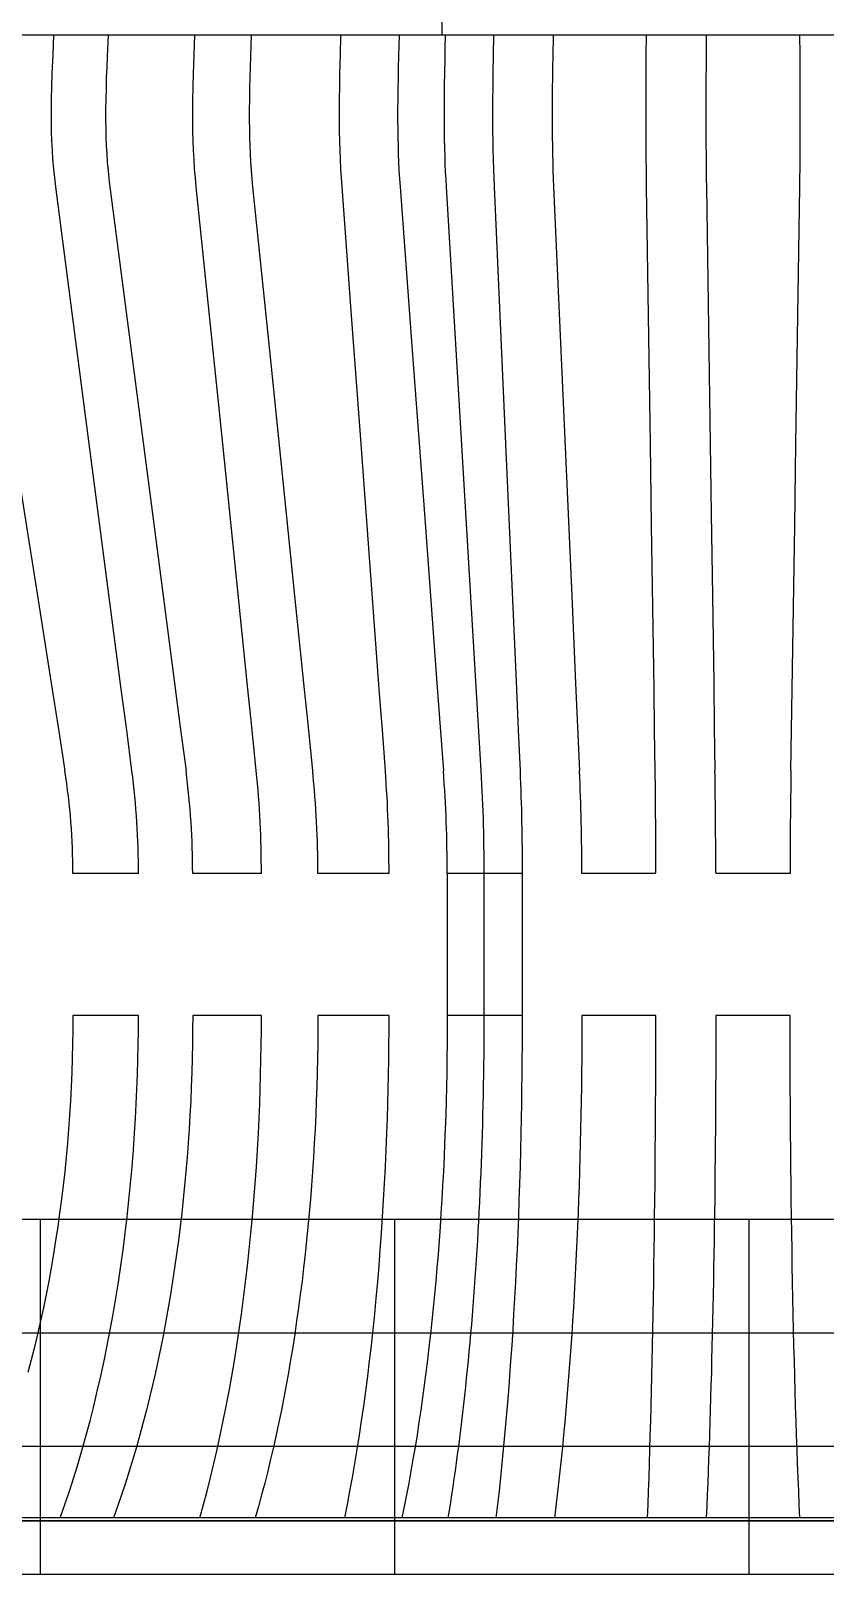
# Model space of a CAD drawing. Extents: x 665703 to 1047784, y -160603 to 92239.
# Drawn here: x 791108 to 793350, y 29515 to 33868 of the extents above; entities that cross this region are included whole.
import ezdxf

# ---------------------------------------------------------------- set-up
doc = ezdxf.new("R2010")
doc.units = 0
doc.header["$LTSCALE"] = 800
doc.layers.get('0').update_dxf_attribs({"linetype": 'CONTINUOUS'})
doc.layers.add('中粗', color=3, linetype='CONTINUOUS')
doc.layers.add('粗线', color=1, linetype='CONTINUOUS')

# ---------------------------------------------------------------- blocks, each defined once
blk = doc.blocks.new('ft')
at = {"color": 7, "linetype": 'Continuous'}
for p, q in [((-875.4, 4250), (-875.4, 4191)), ((-875.4, 4250), (-875.4, 4191)), ((-875.4, 4191), (-2492.8, 4191)), ((875.4, 4191), (-875.4, 4191)), ((-863.4, 3762.8), (-765.2, 2115.7)), ((-863.4, 3762.8), (-765.2, 2115.7)), ((-1731.6, 1826), (-1916.7, 1826)), ((-1384.6, 1826), (-1578.5, 1826)), ((-1024.4, 1826), (-1225.2, 1826)), ((-756.8, 1826), (-860.2, 1826)), ((-756.8, 1826), (-756.8, 1426)), ((-647.8, 1826), (-756.8, 1826)), ((-756.8, 1826), (-756.8, 1426)), ((-271.5, 1826), (-480.3, 1826)), ((107.4, 1826), (-102.3, 1826)), ((-1731.6, 1426), (-1916.7, 1426)), ((-1384.6, 1426), (-1578.5, 1426)), ((-1024.4, 1426), (-1225.2, 1426)), ((-756.8, 1426), (-860.2, 1426)), ((-647.8, 1426), (-756.8, 1426)), ((-271.5, 1426), (-480.3, 1426)), ((107.4, 1426), (-102.3, 1426))]:
    blk.add_line(p, q, dxfattribs=at)
at = {"color": 7, "linetype": 'Continuous', "flags": 128}
for points in [[(-1964.7, 3762.8), (-1967.8, 3788.4), (-1970.5, 3814.2), (-1972.8, 3840.4), (-1974.5, 3866.7), (-1975.8, 3893.1), (-1976.6, 3919.6), (-1977, 3946.2), (-1977.1, 3972.7), (-1976.8, 4009.2), (-1975.9, 4045.6), (-1974.7, 4081.9), (-1972.5, 4136.5), (-1970.1, 4191)], [(-1817.2, 4191), (-1819.8, 4131), (-1821, 4101), (-1822.2, 4071), (-1823.1, 4040.9), (-1823.7, 4010.8), (-1824.1, 3980.6), (-1824.1, 3950.4), (-1823.8, 3926.9), (-1823.2, 3903.4), (-1822.3, 3879.9), (-1821, 3856.5), (-1819.4, 3832.8), (-1817.4, 3809.4), (-1815, 3785.9), (-1812.2, 3762.8)], [(-1568.4, 3762.8), (-1570.8, 3788.4), (-1573, 3814.2), (-1574.7, 3840.4), (-1576.1, 3866.7), (-1577.1, 3893.1), (-1577.8, 3919.6), (-1578.1, 3946.2), (-1578.2, 3972.7), (-1577.9, 4009.2), (-1577.2, 4045.6), (-1576.3, 4081.9), (-1574.5, 4136.5), (-1572.6, 4191)], [(-1413.4, 4191), (-1415.5, 4131), (-1416.4, 4101), (-1417.3, 4071), (-1418, 4040.9), (-1418.6, 4010.8), (-1418.9, 3980.6), (-1418.8, 3950.4), (-1418.6, 3926.9), (-1418.1, 3903.4), (-1417.4, 3879.9), (-1416.4, 3856.5), (-1415.1, 3832.8), (-1413.6, 3809.4), (-1411.7, 3785.9), (-1409.5, 3762.8)], [(-1157, 3762.8), (-1158.8, 3788.4), (-1160.4, 3814.2), (-1161.7, 3840.4), (-1162.7, 3866.7), (-1163.4, 3893.1), (-1163.9, 3919.6), (-1164.1, 3946.2), (-1164.2, 3972.7), (-1164, 4009.2), (-1163.5, 4045.6), (-1162.8, 4081.9), (-1161.5, 4136.5), (-1160.2, 4191)], [(-996.1, 4191), (-997.6, 4131), (-998.3, 4101), (-999, 4071), (-999.5, 4040.9), (-999.9, 4010.8), (-1000.1, 3980.6), (-1000.1, 3950.4), (-999.9, 3926.9), (-999.5, 3903.4), (-999, 3879.9), (-998.3, 3856.5), (-997.4, 3832.8), (-996.3, 3809.4), (-995, 3785.9), (-993.4, 3762.8)], [(-865.8, 4191), (-866.5, 4155.1), (-867.2, 4119.8), (-867.9, 4085.2), (-868.4, 4051), (-868.8, 4017.1), (-869, 3983.5), (-869, 3950.1), (-868.8, 3924.4), (-868.5, 3898.7), (-868, 3872.9), (-867.3, 3846.9), (-866.5, 3826.3), (-865.7, 3805.4), (-864.6, 3784.3), (-863.4, 3762.8)], [(-865.8, 4191), (-866.5, 4155.1), (-867.2, 4119.8), (-867.9, 4085.2), (-868.4, 4051), (-868.8, 4017.1), (-869, 3983.5), (-869, 3950.1), (-868.8, 3924.4), (-868.5, 3898.7), (-868, 3872.9), (-867.3, 3846.9), (-866.5, 3826.3), (-865.7, 3805.4), (-864.6, 3784.3), (-863.4, 3762.8)], [(-727, 3762.8), (-728.1, 3788.4), (-729, 3814.2), (-729.8, 3840.4), (-730.5, 3866.7), (-730.9, 3893.1), (-731.2, 3919.6), (-731.4, 3946.2), (-731.4, 3972.7), (-731.3, 4009.2), (-731, 4045.6), (-730.6, 4081.9), (-729.8, 4136.5), (-729, 4191)], [(-561.7, 4191), (-562.6, 4131), (-563, 4101), (-563.4, 4071), (-563.7, 4040.9), (-563.9, 4010.8), (-564, 3980.6), (-564, 3950.4), (-563.9, 3926.9), (-563.7, 3903.4), (-563.4, 3879.9), (-563, 3856.5), (-562.5, 3832.8), (-561.8, 3809.4), (-561, 3785.9), (-560.1, 3762.8)], [(-297.5, 3762.8), (-297.9, 3788.4), (-298.2, 3814.2), (-298.6, 3840.4), (-298.8, 3866.7), (-299, 3893.1), (-299.1, 3919.6), (-299.1, 3946.2), (-299.1, 3972.7), (-299.1, 4009.2), (-299, 4045.6), (-298.8, 4081.9), (-298.6, 4136.5), (-298.3, 4191)], [(-129.4, 4191), (-129.7, 4131), (-129.8, 4101), (-130, 4071), (-130.1, 4040.9), (-130.1, 4010.8), (-130.2, 3980.6), (-130.2, 3950.4), (-130.1, 3926.9), (-130.1, 3903.4), (-130, 3879.9), (-129.9, 3856.5), (-129.7, 3832.8), (-129.5, 3809.4), (-129.3, 3785.9), (-129, 3762.8)], [(134.8, 3762.8), (135.2, 3788.4), (135.4, 3814.2), (135.6, 3840.4), (135.7, 3866.7), (135.9, 3893.1), (135.9, 3919.6), (136, 3946.2), (136, 3972.7), (135.9, 4009.2), (135.9, 4045.6), (135.7, 4081.9), (135.5, 4136.5), (135.2, 4191)], [(-2197.6, 3762.8), (-2125.2, 3301.6), (-2052.9, 2840.4), (-2016.7, 2609.9), (-1977.9, 2362.8), (-1958.5, 2239.3), (-1939.1, 2115.7), (-1939.1, 2115.7)], [(-1749.9, 2115.7), (-1764.8, 2231), (-1779.9, 2346.3), (-1840.1, 2807.5), (-1870.2, 3038.1), (-1917.5, 3400.4), (-1964.7, 3762.8)], [(-1812.2, 3762.8), (-1752, 3301.6), (-1691.8, 2840.4), (-1661.7, 2609.9), (-1629.4, 2362.8), (-1613.4, 2239.3), (-1597.2, 2115.7), (-1597.2, 2115.7)], [(-1399, 2115.7), (-1410.8, 2231), (-1422.7, 2346.3), (-1470.1, 2807.5), (-1493.8, 3038.1), (-1531.1, 3400.4), (-1568.4, 3762.8)], [(-1409.5, 3762.8), (-1362, 3301.6), (-1314.6, 2840.4), (-1290.8, 2609.9), (-1265.4, 2362.8), (-1252.8, 2239.3), (-1240, 2115.7), (-1240, 2115.7)], [(-1034.7, 2115.7), (-1043.2, 2231), (-1051.8, 2346.3), (-1086.1, 2807.5), (-1103.2, 3038.1), (-1130.1, 3400.4), (-1157, 3762.8)], [(-993.4, 3762.8), (-959.1, 3301.6), (-924.8, 2840.4), (-907.7, 2609.9), (-889.3, 2362.8), (-880.1, 2239.3), (-870.9, 2115.7), (-870.9, 2115.7)], [(-653.8, 2115.7), (-658.9, 2231), (-664.1, 2346.3), (-684.6, 2807.5), (-694.8, 3038.1), (-710.9, 3400.4), (-727, 3762.8)], [(-560.1, 3762.8), (-539.6, 3301.6), (-519.1, 2840.4), (-508.8, 2609.9), (-497.8, 2362.8), (-492.3, 2239.3), (-486.8, 2115.7), (-486.8, 2115.7)], [(-273.3, 2115.7), (-274.9, 2231), (-276.7, 2346.3), (-283.5, 2807.5), (-286.9, 3038.1), (-292.2, 3400.4), (-297.5, 3762.8)], [(-129, 3762.8), (-122.2, 3301.6), (-115.4, 2840.4), (-112, 2609.9), (-108.3, 2362.8), (-106.6, 2239.3), (-104.7, 2115.7), (-104.7, 2115.7)], [(109.8, 2115.7), (111.6, 2231), (113.3, 2346.3), (120.3, 2807.5), (123.8, 3038.1), (129.3, 3400.4), (134.8, 3762.8)], [(-765.2, 2115.7), (-764.1, 2096.9), (-763.1, 2078), (-762.2, 2059), (-761.3, 2039.9), (-760.5, 2020.7), (-759.8, 2001.5), (-759.2, 1982.2), (-758.6, 1962.8), (-758.1, 1943.3), (-757.7, 1923.9), (-757.4, 1904.3), (-757.1, 1884.8), (-756.9, 1865.2), (-756.8, 1845.6), (-756.8, 1826)], [(-765.2, 2115.7), (-764.1, 2096.9), (-763.1, 2078), (-762.2, 2059), (-761.3, 2039.9), (-760.5, 2020.7), (-759.8, 2001.5), (-759.2, 1982.2), (-758.6, 1962.8), (-758.1, 1943.3), (-757.7, 1923.9), (-757.4, 1904.3), (-757.1, 1884.8), (-756.9, 1865.2), (-756.8, 1845.6), (-756.8, 1826)], [(-860.2, 1826), (-860.2, 1626), (-860.2, 1426)], [(-647.8, 1426), (-647.8, 1626), (-647.8, 1826)], [(-1916.7, 1426), (-1916.9, 1385.8), (-1917.5, 1345.6), (-1918.4, 1305.4), (-1919.7, 1265.2), (-1921.5, 1225), (-1923.6, 1184.9), (-1926, 1145), (-1928.9, 1105.1), (-1932.1, 1065.4), (-1935.7, 1025.7), (-1939.7, 986.1), (-1944.1, 946.7), (-1948.8, 907.5), (-1953.9, 868.6), (-1959.3, 829.8), (-1965.2, 791.1), (-1971.4, 752.6), (-1978, 714.3), (-1984.9, 676.4), (-1992.2, 638.8), (-1999.8, 601.4), (-2007.8, 564.2), (-2016.2, 527.3), (-2024.9, 490.6), (-2033.9, 454.4), (-2043.3, 418.6)], [(-1952.1, 9), (-1939, 46.2), (-1926.3, 84), (-1914, 122.6), (-1902, 161.7), (-1890.3, 201.4), (-1879.1, 241.8), (-1868.2, 282.7), (-1857.7, 324.2), (-1847.6, 366.3), (-1837.9, 408.8), (-1828.6, 451.8), (-1819.7, 495.3), (-1811.2, 539.3), (-1803.1, 583.7), (-1795.4, 628.5), (-1788.1, 673.7), (-1781.3, 719.2), (-1774.9, 765.2), (-1768.9, 811.4), (-1763.4, 857.9), (-1758.3, 904.7), (-1753.7, 951.8), (-1749.4, 999.1), (-1745.7, 1046.6), (-1742.3, 1094.2), (-1739.8, 1135.3), (-1737.6, 1176.5), (-1735.8, 1217.8), (-1734.3, 1259.1), (-1733.1, 1300.8), (-1732.3, 1342.5), (-1731.8, 1384.2), (-1731.6, 1425.9), (-1731.6, 1426)], [(-1578.5, 1426), (-1578.6, 1385.8), (-1579.1, 1345.6), (-1579.9, 1305.4), (-1581, 1265.2), (-1582.4, 1225), (-1584.2, 1184.9), (-1586.2, 1145), (-1588.6, 1105.1), (-1591.3, 1065.4), (-1594.3, 1025.7), (-1597.6, 986.1), (-1601.3, 946.7), (-1605.2, 907.5), (-1609.4, 868.6), (-1614, 829.8), (-1618.8, 791.1), (-1624, 752.6), (-1629.5, 714.3), (-1635.3, 676.4), (-1641.3, 638.8), (-1647.7, 601.4), (-1654.3, 564.2), (-1661.3, 527.3), (-1668.6, 490.6), (-1676.1, 454.4), (-1683.9, 418.6), (-1692, 383), (-1700.4, 347.8), (-1709.1, 312.8), (-1718, 278.3), (-1727.5, 243.2), (-1737.3, 208.4), (-1747.4, 174.2), (-1757.7, 140.3), (-1768.4, 106.8), (-1779.4, 73.7), (-1790.6, 41.1), (-1802.1, 9)], [(-1558, 9), (-1547.8, 46.2), (-1537.8, 84), (-1528.1, 122.6), (-1518.7, 161.7), (-1509.5, 201.4), (-1500.7, 241.8), (-1492.1, 282.7), (-1483.8, 324.2), (-1475.9, 366.3), (-1468.3, 408.8), (-1460.9, 451.8), (-1453.9, 495.3), (-1447.2, 539.3), (-1440.9, 583.7), (-1434.8, 628.5), (-1429.1, 673.7), (-1423.7, 719.2), (-1418.7, 765.2), (-1414, 811.4), (-1409.7, 857.9), (-1405.6, 904.7), (-1402, 951.8), (-1398.7, 999.1), (-1395.7, 1046.6), (-1393.1, 1094.2), (-1391.1, 1135.3), (-1389.4, 1176.5), (-1387.9, 1217.8), (-1386.7, 1259.1), (-1385.8, 1300.8), (-1385.1, 1342.5), (-1384.7, 1384.2), (-1384.6, 1425.9), (-1384.6, 1426)], [(-1225.2, 1426), (-1225.3, 1385.8), (-1225.7, 1345.6), (-1226.3, 1305.4), (-1227.2, 1265.2), (-1228.3, 1225), (-1229.7, 1184.9), (-1231.3, 1145), (-1233.2, 1105.1), (-1235.3, 1065.4), (-1237.7, 1025.7), (-1240.3, 986.1), (-1243.2, 946.7), (-1246.3, 907.5), (-1249.6, 868.6), (-1253.2, 829.8), (-1257.1, 791.1), (-1261.2, 752.6), (-1265.5, 714.3), (-1270, 676.4), (-1274.8, 638.8), (-1279.8, 601.4), (-1285.1, 564.2), (-1290.6, 527.3), (-1296.3, 490.6), (-1302.3, 454.4), (-1308.5, 418.6), (-1314.8, 383), (-1321.5, 347.8), (-1328.3, 312.8), (-1335.4, 278.3), (-1342.9, 243.2), (-1350.6, 208.4), (-1358.6, 174.2), (-1366.8, 140.3), (-1375.2, 106.8), (-1383.9, 73.7), (-1392.8, 41.1), (-1401.9, 9)], [(-1149.2, 9), (-1141.8, 46.2), (-1134.6, 84), (-1127.6, 122.6), (-1120.8, 161.7), (-1114.3, 201.4), (-1107.9, 241.8), (-1101.8, 282.7), (-1095.8, 324.2), (-1090.1, 366.3), (-1084.6, 408.8), (-1079.3, 451.8), (-1074.3, 495.3), (-1069.5, 539.3), (-1064.9, 583.7), (-1060.6, 628.5), (-1056.4, 673.7), (-1052.6, 719.2), (-1049, 765.2), (-1045.6, 811.4), (-1042.4, 857.9), (-1039.6, 904.7), (-1036.9, 951.8), (-1034.5, 999.1), (-1032.4, 1046.6), (-1030.5, 1094.2), (-1029.1, 1135.3), (-1027.8, 1176.5), (-1026.8, 1217.8), (-1025.9, 1259.1), (-1025.3, 1300.8), (-1024.8, 1342.5), (-1024.5, 1384.2), (-1024.4, 1425.9), (-1024.4, 1426)], [(-860.2, 1426), (-860.3, 1385.8), (-860.5, 1345.6), (-861, 1305.4), (-861.6, 1265.2), (-862.4, 1225), (-863.4, 1184.9), (-864.6, 1145), (-866, 1105.1), (-867.5, 1065.4), (-869.2, 1025.7), (-871.1, 986.1), (-873.2, 946.7), (-875.5, 907.5), (-877.9, 868.6), (-880.5, 829.8), (-883.3, 791.1), (-886.2, 752.6), (-889.4, 714.3), (-892.7, 676.4), (-896.1, 638.8), (-899.8, 601.4), (-903.6, 564.2), (-907.6, 527.3), (-911.7, 490.6), (-916, 454.4), (-920.5, 418.6), (-925.2, 383), (-930, 347.8), (-934.9, 312.8), (-940.1, 278.3), (-945.5, 243.2), (-951.1, 208.4), (-956.9, 174.2), (-962.8, 140.3), (-968.9, 106.8), (-975.2, 73.7), (-981.7, 41.1), (-988.3, 9)], [(-756.8, 1426), (-756.8, 1398), (-756.9, 1370), (-757.1, 1342), (-757.3, 1314), (-757.6, 1286), (-758, 1258.1), (-758.5, 1230.1), (-759, 1202.2), (-759.6, 1174.4), (-760.2, 1146.6), (-761, 1118.8), (-761.8, 1091.1), (-762.7, 1063.4), (-763.6, 1035.8), (-764.6, 1008.3), (-765.7, 980.8), (-766.8, 953.4), (-768, 926.1), (-769.3, 898.9), (-770.7, 871.7), (-772.1, 844.7), (-773.6, 817.7), (-775.1, 790.8), (-776.7, 764.1), (-778.4, 737.4), (-780.2, 710.9), (-782, 684.4), (-783.9, 658.1), (-785.8, 632), (-787.8, 605.9), (-789.9, 580), (-792.1, 554.2), (-794.3, 528.6), (-796.5, 503.1), (-798.9, 477.8), (-801.3, 452.6), (-803.7, 427.6), (-806.3, 402.7), (-808.8, 378), (-811.5, 353.5), (-814.2, 329.2), (-817, 305), (-819.8, 281), (-822.7, 257.2), (-825.6, 233.6), (-828.6, 210.2), (-831.7, 187), (-834.8, 164), (-838, 141.2), (-841.2, 118.6), (-844.5, 96.3), (-847.9, 74.1), (-851.3, 52.2), (-854.7, 30.5), (-858.2, 9)], [(-756.8, 1426), (-756.8, 1398), (-756.9, 1370), (-757.1, 1342), (-757.3, 1314), (-757.6, 1286), (-758, 1258.1), (-758.5, 1230.1), (-759, 1202.2), (-759.6, 1174.4), (-760.2, 1146.6), (-761, 1118.8), (-761.8, 1091.1), (-762.7, 1063.4), (-763.6, 1035.8), (-764.6, 1008.3), (-765.7, 980.8), (-766.8, 953.4), (-768, 926.1), (-769.3, 898.9), (-770.7, 871.7), (-772.1, 844.7), (-773.6, 817.7), (-775.1, 790.8), (-776.7, 764.1), (-778.4, 737.4), (-780.2, 710.9), (-782, 684.4), (-783.9, 658.1), (-785.8, 632), (-787.8, 605.9), (-789.9, 580), (-792.1, 554.2), (-794.3, 528.6), (-796.5, 503.1), (-798.9, 477.8), (-801.3, 452.6), (-803.7, 427.6), (-806.3, 402.7), (-808.8, 378), (-811.5, 353.5), (-814.2, 329.2), (-817, 305), (-819.8, 281), (-822.7, 257.2), (-825.6, 233.6), (-828.6, 210.2), (-831.7, 187), (-834.8, 164), (-838, 141.2), (-841.2, 118.6), (-844.5, 96.3), (-847.9, 74.1), (-851.3, 52.2), (-854.7, 30.5), (-858.2, 9)], [(-721.7, 9), (-717.4, 46.2), (-713.1, 84), (-709, 122.6), (-705, 161.7), (-701.1, 201.4), (-697.3, 241.8), (-693.7, 282.7), (-690.1, 324.2), (-686.8, 366.3), (-683.5, 408.8), (-680.4, 451.8), (-677.4, 495.3), (-674.5, 539.3), (-671.8, 583.7), (-669.2, 628.5), (-666.8, 673.7), (-664.5, 719.2), (-662.3, 765.2), (-660.3, 811.4), (-658.5, 857.9), (-656.8, 904.7), (-655.2, 951.8), (-653.8, 999.1), (-652.5, 1046.6), (-651.4, 1094.2), (-650.5, 1135.3), (-649.8, 1176.5), (-649.2, 1217.8), (-648.7, 1259.1), (-648.3, 1300.8), (-648, 1342.5), (-647.8, 1384.2), (-647.8, 1425.9), (-647.8, 1426)], [(-480.3, 1426), (-480.3, 1385.8), (-480.5, 1345.6), (-480.7, 1305.4), (-481.1, 1265.2), (-481.6, 1225), (-482.2, 1184.9), (-482.9, 1145), (-483.8, 1105.1), (-484.7, 1065.4), (-485.7, 1025.7), (-486.9, 986.1), (-488.1, 946.7), (-489.5, 907.5), (-490.9, 868.6), (-492.5, 829.8), (-494.2, 791.1), (-496, 752.6), (-497.9, 714.3), (-499.9, 676.4), (-501.9, 638.8), (-504.1, 601.4), (-506.4, 564.2), (-508.9, 527.3), (-511.4, 490.6), (-514, 454.4), (-516.7, 418.6), (-519.5, 383), (-522.4, 347.8), (-525.4, 312.8), (-528.5, 278.3), (-531.8, 243.2), (-535.2, 208.4), (-538.6, 174.2), (-542.2, 140.3), (-545.9, 106.8), (-549.7, 73.7), (-553.6, 41.1), (-557.6, 9)], [(-294.8, 9), (-293.5, 46.2), (-292.1, 84), (-290.8, 122.6), (-289.6, 161.7), (-288.4, 201.4), (-287.2, 241.8), (-286, 282.7), (-284.9, 324.2), (-283.8, 366.3), (-282.8, 408.8), (-281.8, 451.8), (-280.9, 495.3), (-280, 539.3), (-279.1, 583.7), (-278.3, 628.5), (-277.5, 673.7), (-276.8, 719.2), (-276.1, 765.2), (-275.5, 811.4), (-274.9, 857.9), (-274.3, 904.7), (-273.8, 951.8), (-273.4, 999.1), (-273, 1046.6), (-272.6, 1094.2), (-272.4, 1135.3), (-272.1, 1176.5), (-271.9, 1217.8), (-271.8, 1259.1), (-271.6, 1300.8), (-271.5, 1342.5), (-271.5, 1384.2), (-271.5, 1425.9), (-271.5, 1426)], [(-102.3, 1426), (-102.4, 1385.8), (-102.4, 1345.6), (-102.5, 1305.4), (-102.6, 1265.2), (-102.8, 1225), (-103, 1184.9), (-103.3, 1145), (-103.6, 1105.1), (-103.9, 1065.4), (-104.2, 1025.7), (-104.6, 986.1), (-105, 946.7), (-105.5, 907.5), (-106, 868.6), (-106.6, 829.8), (-107.1, 791.1), (-107.8, 752.6), (-108.4, 714.3), (-109.1, 676.4), (-109.8, 638.8), (-110.6, 601.4), (-111.4, 564.2), (-112.2, 527.3), (-113.1, 490.6), (-114, 454.4), (-114.9, 418.6), (-115.9, 383), (-116.9, 347.8), (-117.9, 312.8), (-119, 278.3), (-120.1, 243.2), (-121.3, 208.4), (-122.5, 174.2), (-123.8, 140.3), (-125.1, 106.8), (-126.4, 73.7), (-127.8, 41.1), (-129.2, 9)], [(134.9, 9), (133.3, 46.2), (131.6, 84), (130.1, 122.6), (128.6, 161.7), (127.1, 201.4), (125.7, 241.8), (124.3, 282.7), (123, 324.2), (121.8, 366.3), (120.6, 408.8), (119.4, 451.8), (118.3, 495.3), (117.2, 539.3), (116.2, 583.7), (115.3, 628.5), (114.4, 673.7), (113.5, 719.2), (112.8, 765.2), (112, 811.4), (111.3, 857.9), (110.7, 904.7), (110.1, 951.8), (109.6, 999.1), (109.2, 1046.6), (108.7, 1094.2), (108.4, 1135.3), (108.2, 1176.5), (107.9, 1217.8), (107.8, 1259.1), (107.6, 1300.8), (107.5, 1342.5), (107.4, 1384.2), (107.4, 1425.9), (107.4, 1426)]]:
    blk.add_lwpolyline(points, dxfattribs=at)
at = {"linetype": 'Continuous'}
blk.add_lwpolyline([(-4525, 0), (4525, 0), (4525, 9), (-4525, 9)], close=True, dxfattribs=at)
at = {"color": 7, "linetype": 'Continuous'}
for centre, radius, start, end in [((-3782.4, 1827.3), 1865.7, 359.9612, 8.8948), ((-3999.1, 1828.5), 2267.5, 359.9356, 7.2764), ((-3809, 1827.4), 2230.5, 359.9638, 7.4272), ((-4263.7, 1828.7), 2879.1, 359.9455, 5.7209), ((-4036.2, 1827.5), 2811.1, 359.9685, 5.8845), ((-5031.4, 1828.9), 4007, 359.9591, 4.1056), ((-4718.6, 1827.7), 3858.4, 359.9753, 4.2818), ((-7450.1, 1828.9), 6802.3, 359.97589, 2.4171), ((-6814.3, 1827.8), 6334, 359.98382, 2.60561), ((-22765.5, 1828.3), 22494, 0, 0.73226), ((-17792.3, 1828.1), 17689.9, 0, 0.93168), ((17161.8, 1829.9), 17054.4, 179.03964, 180.01309)]:
    blk.add_arc(centre, radius, start, end, dxfattribs=at)

msp = doc.modelspace()

# ---------------------------------------------------------------- linework, layer by layer
at = {"layer": '中粗'}
for p, q in [((797493.5, 29664.7), (788793.5, 29664.7)), ((772743.5, 29514.7), (800243.5, 29514.7))]:
    msp.add_line(p, q, dxfattribs=at)
at = {"layer": '粗线'}
for p, q in [((804593.5, 30514.7), (772843.5, 30514.7)), ((791135.2, 29514.7), (791135.2, 30514.7)), ((792135.2, 29514.7), (792135.2, 30514.7)), ((793135.2, 29514.7), (793135.2, 30514.7)), ((804593.5, 30194.7), (772843.5, 30194.7)), ((804593.5, 29874.7), (772843.5, 29874.7))]:
    msp.add_line(p, q, dxfattribs=at)

# ---------------------------------------------------------------- block references
at = {"linetype": 'Continuous'}
msp.add_blockref('ft', (793143.5, 29664.7), dxfattribs=at)

doc.saveas('drawing.dxf')
